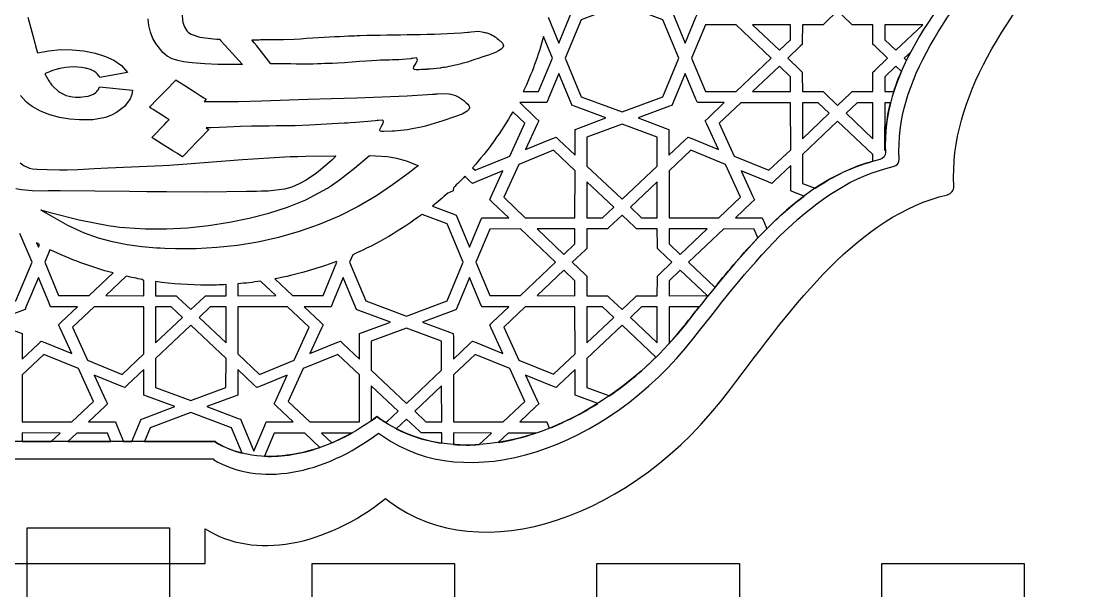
# Model space of a CAD drawing. Extents: x 0 to 1063, y 369 to 1702.
# Drawn here: x 238.6 to 657.7, y 726.3 to 952.9 of the extents above; entities that cross this region are included whole.
import ezdxf

# ---------------------------------------------------------------- set-up
doc = ezdxf.new("R2010")
doc.units = 0
doc.layers.add('K0108_Printing', color=7, linetype='CONTINUOUS')

msp = doc.modelspace()

# ---------------------------------------------------------------- linework, layer by layer
at = {"layer": 'K0108_Printing', "color": 4}
for points in [[(448.410489, 954.401176), (452.680489, 944.190176), (457.616489, 955.995176), (457.989489, 956.890176), (458.938489, 957.245176), (471.420488, 961.910176), (460.619488, 965.945176), (459.146489, 966.499176), (459.140489, 968.014176), (459.130489, 976.626176), (452.675489, 970.541176), (451.549489, 969.482176), (450.325489, 969.982176)], [(444.624889, 924.914377), (450.154889, 938.141377), (446.530889, 946.811376)], [(592.713585, 940.601776), (590.122585, 938.143777), (591.026585, 937.285777)], [(589.009285, 932.911577), (586.806285, 935.000577), (582.375285, 930.798577), (582.367285, 924.866577)], [(438.509889, 924.906377), (444.624889, 924.914377)], [(582.367285, 924.866577), (585.974285, 924.871577)], [(584.689185, 920.439377), (582.362185, 920.435377), (582.332185, 901.732377)], [(419.32369, 893.597678), (433.130689, 899.255678), (439.108689, 912.302677), (434.310689, 916.854677)], [(577.637286, 897.155778), (577.640286, 899.889778), (563.632286, 913.099777), (549.626286, 899.894778)], [(582.332185, 901.732377), (582.668185, 901.415377)], [(549.626286, 899.894778), (549.644286, 888.380778), (554.736286, 886.478778)], [(582.684985, 900.723277), (582.684985, 900.722277)], [(421.983589, 874.650878), (423.588589, 874.653878), (432.698589, 874.667878), (426.258589, 880.768878), (425.142589, 881.830878), (425.773589, 883.212878), (430.402589, 893.308878), (419.72259, 888.934878), (418.26359, 888.335878), (417.14359, 889.394878), (415.23859, 891.189878)], [(418.31969, 894.544678), (419.32369, 893.597678)], [(544.945286, 895.480478), (538.490287, 889.395478), (537.369287, 888.335478), (535.911287, 888.935478), (525.231287, 893.308478), (529.859287, 883.212478), (530.490287, 881.831478), (529.369287, 880.769478), (522.934287, 874.667478), (532.044287, 874.653478), (533.644287, 874.650478), (534.230287, 873.254478), (535.445287, 870.348478)], [(550.311286, 883.352478), (546.439286, 884.799478), (544.960286, 885.350478), (544.960286, 886.868478), (544.945286, 895.480478)], [(410.67159, 886.613878), (410.66759, 885.350878), (409.19359, 884.799878), (408.41559, 884.508878)], [(220.364094, 878.373278), (204.157095, 872.317278), (197.755095, 856.995279), (204.157095, 841.676279), (220.364094, 835.619279), (236.566094, 841.676279), (242.973094, 856.995279), (238.171094, 868.478278)], [(369.389591, 856.995179), (375.796591, 841.676179), (391.99859, 835.619179), (408.19959, 841.676179), (414.60759, 856.995179), (408.19959, 872.317178), (398.19859, 876.056178)], [(402.34459, 879.287878), (410.87459, 876.098878), (411.82359, 875.743878), (412.19659, 874.845878), (417.13359, 863.043878), (421.402589, 873.254878), (421.983589, 874.650878)], [(531.900687, 866.729578), (530.439687, 870.224578), (518.268687, 870.243578), (504.302687, 856.995579), (514.781687, 847.054579)], [(244.801394, 864.712178), (245.499394, 863.044178)], [(245.499394, 863.044178), (245.943394, 864.108178)], [(250.121094, 862.011178), (248.025094, 856.995179)], [(370.646591, 860.002178), (369.389591, 856.995179)], [(248.025094, 856.995179), (253.554094, 843.766179), (265.726093, 843.747179), (275.224093, 852.754179)], [(346.631891, 843.747079), (358.802891, 843.766079), (364.336891, 856.995079), (364.187891, 857.353079)], [(280.487693, 851.467179), (272.339693, 843.737179)], [(272.339693, 843.737179), (287.445693, 843.718179), (287.435693, 849.650179), (286.874693, 850.182179)], [(292.121993, 849.343379), (292.132993, 843.713379), (299.387993, 843.704379), (300.361992, 843.699379), (301.042992, 843.059379), (306.180992, 838.215379), (311.318992, 843.059379), (311.999992, 843.699379), (312.974992, 843.704379), (320.224992, 843.713379), (320.232992, 848.117379)], [(324.916392, 843.718279), (340.022391, 843.737279), (333.972392, 849.477279)], [(324.920392, 848.440279), (324.916392, 843.718279)], [(339.595892, 850.421079), (346.631891, 843.747079)], [(508.551687, 839.303979), (496.545688, 839.288979), (496.521688, 824.672979)], [(491.303888, 819.23398), (477.815888, 831.949979), (463.806888, 818.73898)], [(463.806888, 818.73898), (463.823888, 807.23298), (472.798888, 803.88098)], [(459.140689, 805.72038), (459.130689, 814.33438), (452.675689, 808.24538), (451.549689, 807.18538), (450.090689, 807.78638), (439.411689, 812.16338), (444.039689, 802.06438), (444.670689, 800.68538), (443.554689, 799.62138), (437.114689, 793.51638), (446.225689, 793.50738), (447.829689, 793.50238), (448.410689, 792.10838), (448.866689, 791.01738)], [(383.23569, 793.56838), (384.23069, 793.56938), (388.67669, 797.76438), (377.982691, 807.84838), (377.957691, 793.95538)], [(468.168688, 800.83138), (460.619688, 803.65338), (459.145689, 804.20238), (459.140689, 805.72038)], [(306.181292, 797.22528), (289.979293, 791.16828), (287.699293, 785.71728), (303.390292, 785.71728), (303.390292, 785.71728), (316.072292, 785.71728), (316.072292, 785.44128)], [(326.583292, 781.12528), (322.382292, 791.16828), (306.181292, 797.22528)], [(381.80199, 794.54028), (380.26399, 795.62928)], [(380.27169, 795.63138), (381.80869, 794.54138)], [(406.05429, 785.05088), (406.04729, 789.13088), (398.79129, 789.14088), (397.81729, 789.14488), (397.13629, 789.78488), (391.99829, 794.62888), (387.94229, 790.80488)], [(357.572591, 783.37708), (351.542591, 789.09308), (339.371592, 789.07808), (335.521592, 779.868081)], [(370.284291, 789.12138), (358.156291, 789.10238), (362.278291, 785.19338)], [(380.94699, 789.11828), (382.52099, 787.98928)], [(420.984589, 784.49848), (425.839589, 789.10248), (410.73359, 789.12648), (410.74159, 784.53248)], [(443.568389, 789.07968), (432.453389, 789.09368), (428.509389, 785.35368)], [(316.064992, 785.43928), (316.064992, 785.71528), (303.381992, 785.71528), (252.651994, 785.71528), (201.921995, 785.71528)], [(198.412995, 778.844281), (250.335994, 778.844281), (302.258992, 778.844281), (315.238992, 778.844281), (315.238992, 778.557281)]]:
    msp.add_lwpolyline(points, dxfattribs=at)
for points in [[(507.802987, 955.799276), (509.407987, 955.801276), (518.512987, 955.813276), (512.077987, 961.917276), (510.957987, 962.979276), (511.587987, 964.359276), (516.221987, 974.457276), (505.541987, 970.078276), (504.082987, 969.482276), (502.957987, 970.541276), (496.501988, 976.626276), (496.486988, 968.014276), (496.486988, 966.499276), (495.008988, 965.945276), (484.209988, 961.910276), (496.693988, 957.245276), (497.642988, 956.890276), (498.016988, 955.994276), (502.952987, 944.190276), (507.217987, 954.401276)], [(500.426487, 938.141077), (494.019488, 953.466076), (477.815488, 959.522076), (461.613488, 953.466076), (455.206489, 938.141077), (461.613488, 922.822077), (477.815488, 916.765077), (494.019488, 922.822077)], [(558.494386, 952.078876), (557.815386, 951.436876), (556.841386, 951.436876), (549.585386, 951.427876), (549.573386, 944.566876), (549.573386, 943.645876), (548.894386, 943.003876), (543.769386, 938.143877), (548.894386, 933.282877), (549.573386, 932.638877), (549.573386, 931.719877), (549.585386, 924.858877), (556.841386, 924.849877), (557.815386, 924.846877), (558.494386, 924.205877), (563.632386, 919.358877), (568.773386, 924.205877), (569.454386, 924.846877), (570.428386, 924.849877), (577.681386, 924.858877), (577.691386, 931.719877), (577.691386, 932.638877), (578.372386, 933.282877), (583.495385, 938.143877), (578.372386, 943.003876), (577.691386, 943.645876), (577.691386, 944.566876), (577.681386, 951.427876), (570.428386, 951.436876), (569.454386, 951.436876), (568.773386, 952.078876), (563.632386, 956.925876)], [(523.176787, 951.389576), (511.007787, 951.372576), (505.478787, 938.140577), (511.007787, 924.914577), (523.179787, 924.897577), (537.142787, 938.143577)], [(544.899686, 951.420376), (529.793687, 951.399376), (540.458686, 941.284376), (544.889686, 945.488376)], [(586.806485, 941.283976), (597.471485, 951.398976), (582.367485, 951.419976), (582.375485, 945.487976)], [(540.458486, 935.000877), (529.793487, 924.887877), (544.899486, 924.866877), (544.889486, 930.798877)], [(458.938789, 919.041977), (457.989789, 919.394977), (457.616789, 920.291977), (452.679789, 932.094977), (448.410789, 921.883977), (447.829789, 920.487977), (446.224789, 920.485977), (437.114789, 920.473977), (443.554789, 914.369977), (444.670789, 913.304977), (444.039789, 911.928977), (439.411789, 901.829977), (450.090789, 906.206977), (451.549789, 906.802977), (452.675789, 905.745977), (459.130789, 899.658978), (459.140789, 908.272977), (459.145789, 909.787977), (460.619788, 910.338977), (471.420788, 914.373977)], [(509.407987, 920.485777), (507.802987, 920.487777), (507.217987, 921.883777), (502.952987, 932.094777), (498.016988, 920.291777), (497.642988, 919.394777), (496.693988, 919.041777), (484.209988, 914.374777), (495.008988, 910.339777), (496.486988, 909.787777), (496.486988, 908.272777), (496.501988, 899.658778), (502.957987, 905.745777), (504.082987, 906.802777), (505.541987, 906.206777), (516.221987, 901.829777), (511.587987, 911.928777), (510.956987, 913.305777), (512.077987, 914.369777), (518.512987, 920.473777)], [(525.127587, 920.463877), (516.524587, 912.302877), (522.502587, 899.252878), (536.304587, 893.597878), (544.934586, 901.734877), (544.907586, 920.435877)], [(549.593586, 920.428177), (549.613586, 906.144177), (560.311586, 916.229177), (555.867586, 920.421177)], [(577.675986, 920.428177), (571.402986, 920.421177), (566.955986, 916.229177), (577.650986, 906.144177)], [(463.806888, 895.248878), (477.815888, 882.043878), (491.823888, 895.246878), (491.808888, 906.754877), (477.815888, 911.985877), (463.823888, 906.754877)], [(459.118189, 893.404378), (450.490189, 901.541377), (436.683189, 895.885378), (430.705189, 882.835378), (439.308189, 874.677378), (459.088189, 874.703378)], [(516.320087, 874.677178), (524.928087, 882.835178), (518.945087, 895.886178), (505.143087, 901.541177), (496.515088, 893.407178), (496.545088, 874.703178)], [(588.126985, 898.034278)], [(474.494188, 878.910378), (463.799188, 888.994378), (463.774188, 874.710378), (470.048188, 874.720378)], [(491.858788, 874.710478), (491.833788, 888.994478), (481.136788, 878.910478), (485.582788, 874.720478)], [(477.815488, 875.777178), (472.677488, 870.933178), (471.995488, 870.291178), (471.021488, 870.289178), (463.766488, 870.279178), (463.758488, 863.419178), (463.753488, 862.498178), (463.077488, 861.856178), (457.952489, 856.997179), (463.077488, 852.137179), (463.753488, 851.492179), (463.758488, 850.571179), (463.766488, 843.713179), (471.021488, 843.704179), (471.995488, 843.699179), (472.677488, 843.059179), (477.815488, 838.216179), (482.953488, 843.059179), (483.634488, 843.699179), (484.608488, 843.704179), (491.861488, 843.713179), (491.873488, 850.571179), (491.873488, 851.492179), (492.555488, 852.137179), (497.681488, 856.997179), (492.555488, 861.856178), (491.873488, 862.498178), (491.873488, 863.419178), (491.861488, 870.279178), (484.608488, 870.289178), (483.634488, 870.291178), (482.953488, 870.933178)], [(437.359689, 870.243578), (425.193689, 870.224578), (419.65969, 856.995579), (425.193689, 843.765579), (437.359689, 843.746579), (451.330689, 856.995579)], [(459.080389, 870.274378), (443.974389, 870.250378), (454.638389, 860.138378), (459.070389, 864.340378)], [(500.989187, 860.138178), (511.654187, 870.250178), (496.548188, 870.274178), (496.558188, 864.340178)], [(258.767994, 820.682079), (254.139994, 830.780079), (253.503994, 832.159079), (254.623994, 833.218079), (261.058993, 839.328079), (251.953994, 839.337079), (250.348994, 839.342079), (249.763994, 840.735079), (245.498994, 850.949079), (240.562994, 839.146079), (240.188994, 838.249079), (239.240994, 837.891079), (226.758994, 833.228079), (237.554994, 829.191079), (239.032994, 828.642079), (239.037994, 827.125079), (239.048994, 818.51008), (245.503994, 824.599079), (246.628994, 825.655079), (248.088994, 825.058079)], [(373.116891, 837.891479), (372.172891, 838.248479), (371.794891, 839.146479), (366.863891, 850.948479), (362.592891, 840.735479), (362.012891, 839.341479), (360.407891, 839.336479), (351.297891, 839.327479), (357.732891, 833.218479), (358.852891, 832.159479), (358.221891, 830.780479), (353.594891, 820.682479), (364.273891, 825.057479), (365.732891, 825.654479), (366.852891, 824.599479), (373.307891, 818.50948), (373.323891, 827.124479), (373.328891, 828.642479), (374.802891, 829.191479), (385.60289, 833.228479)], [(423.588689, 839.336879), (421.983689, 839.341879), (421.402689, 840.735879), (417.13369, 850.948879), (412.19669, 839.146879), (411.82369, 838.248879), (410.87469, 837.891879), (398.39269, 833.227879), (409.19369, 829.190879), (410.66769, 828.642879), (410.67269, 827.124879), (410.68269, 818.50988), (417.14369, 824.599879), (418.26369, 825.654879), (419.72269, 825.057879), (430.402689, 820.681879), (425.773689, 830.779879), (425.142689, 832.158879), (426.258689, 833.218879), (432.698689, 839.327879)], [(454.638689, 853.855079), (443.973689, 843.737079), (459.080689, 843.718079), (459.069689, 849.650079)], [(496.557988, 849.650279), (496.547988, 843.718279), (511.653987, 843.737279), (500.988987, 853.855279)], [(292.121993, 849.343379)], [(278.851093, 812.44898), (287.484093, 820.585979), (287.454093, 839.288979), (267.674093, 839.312979), (259.071094, 831.156979), (265.049093, 818.10898)], [(292.139593, 839.280279), (292.160593, 824.996279), (302.859592, 835.080279), (298.413593, 839.275279)], [(320.222392, 839.280279), (313.949392, 839.275279), (309.502392, 835.080279), (320.197392, 824.996279)], [(347.307991, 818.10488), (353.290991, 831.156879), (344.683991, 839.312879), (324.907992, 839.288879), (324.878992, 820.585879), (333.506992, 812.44888)], [(439.307789, 839.313079), (430.704789, 831.157079), (436.683789, 818.10908), (450.489789, 812.44908), (459.117789, 820.586079), (459.087789, 839.289079)], [(463.773988, 839.280279), (463.798988, 824.996279), (474.493988, 835.080279), (470.047988, 839.275279)], [(491.858788, 839.280279), (485.582788, 839.275279), (481.136788, 835.080279), (491.833788, 824.996279)], [(306.181292, 802.00668), (320.172292, 807.23268), (320.190292, 818.73868), (306.181292, 831.949679), (292.172293, 818.73868), (292.190293, 807.23768)], [(377.989791, 814.10048), (391.99879, 800.89448), (406.00679, 814.10048), (405.98879, 825.607479), (391.99879, 830.837479), (378.007791, 825.607479)], [(258.866094, 793.52638), (267.474093, 801.69238), (261.491093, 814.73538), (247.690094, 820.395379), (239.061094, 812.25838), (239.091094, 793.55538)], [(353.490591, 793.52638), (373.270591, 793.55538), (373.300591, 812.25338), (364.667591, 820.395379), (350.866591, 814.74038), (344.887591, 801.69238)], [(430.505689, 793.52638), (439.108689, 801.69238), (433.130689, 814.73538), (419.32369, 820.395379), (410.69569, 812.25838), (410.72569, 793.55538)], [(282.642793, 785.71748), (285.977793, 793.69748), (286.355793, 794.59548), (287.299793, 794.95348), (299.785793, 799.61648), (288.984793, 803.65348), (287.506793, 804.20248), (287.506793, 805.72048), (287.491793, 814.33448), (281.036793, 808.24548), (279.915793, 807.18548), (278.456793, 807.78648), (267.777793, 812.16348), (272.405793, 802.06448), (273.036793, 800.68548), (271.915793, 799.62148), (265.480793, 793.51648), (274.590793, 793.50748), (276.190793, 793.50248), (276.775793, 792.10848), (279.447793, 785.71748)], [(326.006392, 794.59568), (326.379392, 793.69768), (331.316392, 781.89568), (335.585392, 792.10868), (336.166392, 793.50268), (337.771392, 793.50768), (346.881391, 793.51668), (340.441391, 799.62068), (339.326392, 800.68468), (339.956392, 802.06468), (344.585391, 812.16268), (333.905392, 807.78668), (332.446392, 807.18568), (331.321392, 808.24468), (324.866392, 814.33468), (324.855392, 805.72068), (324.850392, 804.20268), (323.376392, 803.65368), (312.575392, 799.61568), (325.057392, 794.95368)], [(406.03959, 793.56488), (406.01959, 807.84788), (395.31959, 797.76388), (399.76559, 793.56888)], [(383.23569, 793.56838)], [(239.093894, 789.12608), (239.099894, 785.71708), (250.632894, 785.71708), (254.199894, 789.10208)], [(257.254594, 785.71748), (274.390593, 785.71748), (272.985593, 789.07848), (260.814593, 789.09348)], [(370.284291, 789.12138)], [(380.94699, 789.11828)], [(443.568389, 789.07968)], [(316.064992, 785.43928)], [(420.984589, 784.49848)], [(357.572591, 783.37708)]]:
    msp.add_lwpolyline(points, close=True, dxfattribs=at)
at = {"layer": 'K0108_Printing', "color": 1}
for points in [[(302.654992, 956.146976), (303.005992, 952.331976), (303.633992, 950.586976), (304.585992, 949.088976), (305.188992, 948.464976), (305.636992, 948.104976), (306.371992, 947.647976), (309.778992, 946.528976), (315.200992, 945.843976), (316.550992, 945.766976), (317.020992, 945.743976), (317.076992, 945.740976), (317.302992, 945.730976), (317.528992, 945.720976), (317.585992, 945.718976), (317.746992, 945.560976), (318.172992, 945.087976), (319.878992, 943.196976), (326.701992, 935.633977), (320.651992, 935.611977), (319.143992, 935.632977), (318.212992, 935.652977), (316.930992, 935.688977), (311.804992, 935.938977), (306.656992, 936.366977), (305.361992, 936.501977), (304.526992, 936.595977), (303.322992, 936.746977), (300.953992, 937.178977), (298.704993, 937.917977), (296.787993, 938.985977), (295.057993, 940.393976), (292.211993, 943.976976), (291.122993, 946.025976), (290.171993, 948.469976), (289.498993, 951.137976), (289.157993, 953.847976)], [(241.331994, 954.524976), (243.739994, 945.677976), (244.019994, 944.560976), (244.121994, 944.155976), (244.208994, 943.805976), (244.384994, 943.105976), (245.103994, 940.312976), (249.687994, 941.132976), (254.315994, 941.544976), (258.949994, 941.532976), (263.547993, 941.079976), (268.071993, 940.168976), (270.292993, 939.536977), (272.207993, 938.882977), (275.559993, 937.379977), (278.544993, 935.310977), (280.937993, 932.511977), (269.915993, 930.524977), (269.774993, 930.858977), (269.589993, 931.201977), (269.103993, 931.844977), (268.500993, 932.395977), (267.803993, 932.864977), (267.032993, 933.260977), (266.208993, 933.592977), (265.352993, 933.868977), (264.919993, 933.988977), (264.702993, 934.045977), (264.314993, 934.139977), (262.688993, 934.453977), (261.083993, 934.634977), (259.496994, 934.693977), (257.926994, 934.637977), (256.372994, 934.475977), (254.831994, 934.216977), (254.066994, 934.052977), (253.684994, 933.963977), (253.494994, 933.916977), (253.390994, 933.890977), (252.651994, 933.692977), (251.167994, 933.222977), (249.662994, 932.626977), (248.896994, 932.271977), (248.115994, 931.872977), (249.099994, 930.072977), (249.648994, 929.199977), (249.938994, 928.769977), (249.983994, 928.704977), (250.094994, 928.546977), (250.321994, 928.233977), (250.792994, 927.618977), (251.810994, 926.453977), (252.928994, 925.409977), (253.527994, 924.945977), (253.680994, 924.836977), (253.774994, 924.771977), (253.899994, 924.687977), (254.413994, 924.368977), (255.488994, 923.817977), (256.623994, 923.380977), (257.810994, 923.051977), (259.045994, 922.827977), (260.320993, 922.701977), (261.630993, 922.670977), (262.289993, 922.688977), (262.891993, 922.724977), (264.095993, 922.856977), (265.272993, 923.085977), (266.391993, 923.425977), (267.422993, 923.892977), (267.894993, 924.179977), (268.333993, 924.503977), (268.734993, 924.868977), (269.094993, 925.274977), (269.409993, 925.724977), (269.600993, 926.066977), (269.893993, 926.764977), (282.955993, 925.485977), (282.672993, 923.715977), (281.999993, 921.997977), (279.727993, 918.954977), (276.644993, 916.551977), (274.598993, 915.466977), (272.191993, 914.564977), (267.167993, 913.648977), (261.924993, 913.612977), (258.032994, 913.950977), (253.973994, 914.615977), (250.044994, 915.640977), (246.357994, 917.064977), (243.024994, 918.929977), (241.524994, 920.039977), (240.823994, 920.641977), (240.522994, 920.919977), (238.381994, 923.315977)], [(238.325994, 896.482978), (239.792994, 895.338978), (241.975994, 894.462978), (243.114994, 894.220978), (245.042994, 893.989978), (248.998994, 893.868978), (253.881994, 893.793978), (255.101994, 893.789978), (255.869994, 893.792978), (256.949994, 893.805978), (261.269993, 893.937978), (265.587993, 894.147978), (267.746993, 894.259978), (273.140993, 894.518978), (295.008993, 895.516978), (297.742993, 895.673978), (299.225993, 895.764978), (301.343992, 895.902978), (309.813992, 896.524978), (326.745992, 897.881978), (343.660991, 898.920978), (345.773991, 899.000978), (346.829991, 899.035978), (347.338991, 899.050978), (348.826991, 899.089978), (351.802991, 899.149978), (363.735991, 899.268978), (363.933991, 899.204978), (363.695991, 898.974978), (363.218991, 898.516978), (362.257991, 897.609978), (360.303991, 895.835978), (356.226991, 892.498978), (352.055991, 889.661978), (349.307991, 888.135978), (346.437991, 886.888978), (343.429991, 886.013978), (337.014992, 885.331978), (335.387992, 885.281978), (335.183992, 885.275978), (334.373992, 885.254978), (332.362992, 885.204978), (328.347992, 885.116978), (312.363992, 884.923978), (296.446993, 884.961978), (288.658993, 885.053978), (281.771993, 885.164978), (254.144994, 885.416978), (250.680994, 885.374978), (249.453994, 885.354978), (247.320994, 885.323978), (243.063994, 885.379978), (238.835994, 885.771978), (236.510994, 886.213978)], [(383.68099, 763.072981), (385.39899, 761.785981)], [(184.376995, 737.182982), (241.069994, 737.182982), (241.069994, 751.356981), (297.762993, 751.356981), (297.762993, 737.182982)], [(297.762993, 737.182982), (311.935992, 737.182982), (311.935992, 751.029981)], [(241.069994, 723.010582), (241.069994, 737.183582), (297.762993, 737.183582), (297.762993, 723.010582)], [(354.455991, 723.010582), (354.455991, 737.183582), (411.14899, 737.183582), (411.14899, 723.010582)], [(467.840988, 723.010582), (467.840988, 737.183582), (524.533987, 737.183582), (524.533987, 723.010582)], [(581.226985, 723.010582), (581.226985, 737.183582), (637.919984, 737.183582), (637.919984, 723.010582)]]:
    msp.add_lwpolyline(points, dxfattribs=at)
for points in [[(423.495989, 948.357976)], [(300.776992, 929.174977), (302.039992, 928.369977), (303.816992, 927.238977), (307.975992, 924.588977), (309.891992, 923.367977), (311.387992, 922.414977), (312.231992, 921.877977), (312.325992, 921.800977), (311.464992, 920.904977), (313.761992, 920.905977), (315.609992, 920.907977), (317.067992, 920.909977), (318.196992, 920.911977), (319.702992, 920.917977), (320.603992, 920.924977), (320.790992, 920.926977), (320.802992, 920.926977), (321.072992, 920.929977), (321.648992, 920.935977), (322.802992, 920.951977), (325.109992, 920.989977), (334.347992, 921.219977), (352.816991, 921.866977), (362.189991, 922.167977), (372.193991, 922.425977), (392.23099, 923.138977), (402.32399, 923.812977), (402.95699, 923.865977), (403.08799, 923.876977), (403.27799, 923.892977), (403.65699, 923.924977), (404.41499, 923.985977), (407.43099, 924.081977), (408.91999, 923.956977), (409.48699, 923.863977), (409.71299, 923.817977), (410.61099, 923.590977), (411.57199, 923.259977), (412.80299, 922.688977), (414.84899, 921.264977), (415.76199, 920.462977), (416.37599, 919.906977), (416.86699, 919.366977), (417.02299, 919.115977), (417.14899, 918.414977), (416.85099, 917.747977), (416.20099, 917.115977), (414.13199, 915.955977), (411.51899, 914.935977), (406.11999, 913.121977), (401.70399, 911.753977), (399.59599, 911.181977), (397.90799, 910.764977), (394.31099, 910.010977), (392.45199, 909.702977), (391.04399, 909.512977), (388.49499, 909.255977), (387.26499, 909.163977), (386.28099, 909.102977), (382.94999, 908.949977), (382.09899, 908.949977), (381.50599, 909.127977), (381.38099, 909.494977), (381.53399, 910.030977), (382.26599, 911.370977), (382.75099, 912.295977), (382.92099, 912.982977), (382.78999, 913.267977), (382.35599, 913.445977), (380.92999, 913.418977), (380.52299, 913.371977), (380.31999, 913.347977), (379.619991, 913.264977), (376.651991, 912.946977), (371.808991, 912.565977), (369.583991, 912.431977), (368.528991, 912.368977), (367.268991, 912.291977), (364.664991, 912.132977), (353.484991, 911.520977), (347.722991, 911.313977), (345.048991, 911.257977), (342.709991, 911.229977), (340.213991, 911.209977), (337.420992, 911.182977), (334.195992, 911.138977), (330.398992, 911.062977), (325.893992, 910.944977), (320.542992, 910.768977), (317.505992, 910.656977), (314.206992, 910.524977), (313.338992, 910.488977), (312.897992, 910.470977), (312.806992, 910.466977), (312.790992, 910.465977), (312.759992, 910.464977), (312.513992, 910.454977), (312.286992, 910.442977), (312.794992, 910.118977), (313.302992, 909.795977), (313.087992, 909.566977), (312.189992, 908.631977), (310.780992, 907.165977), (309.063992, 905.378977), (305.507992, 901.677977), (304.071992, 900.183977), (303.132992, 899.206978), (302.912992, 898.977978), (302.855992, 898.950978), (302.218992, 899.352978), (300.858992, 900.209977), (299.010993, 901.373977), (294.795993, 904.028977), (292.900993, 905.221977), (291.461993, 906.128977), (290.714993, 906.598977), (290.779993, 906.755977), (291.344993, 907.336977), (292.256993, 908.272977), (294.584993, 910.664977), (295.734993, 911.845977), (296.699993, 912.836977), (297.345993, 913.499977), (297.537993, 913.706977), (297.164993, 913.942977), (296.316993, 914.476977), (291.204993, 917.696977), (290.254993, 918.294977), (289.740993, 918.618977), (289.839993, 918.803977), (290.665993, 919.652977), (292.035993, 921.059977), (293.745993, 922.816977), (297.370993, 926.539977), (298.876993, 928.086977), (299.906993, 929.143977), (300.178992, 929.424977), (300.260992, 929.503977)], [(295.875993, 862.461978), (293.999993, 862.557978), (292.526993, 862.648978), (286.641993, 863.159978), (280.799993, 863.947978), (275.039993, 865.067978), (269.400993, 866.571978), (263.922993, 868.513978), (257.194994, 871.643978), (250.669994, 875.273978), (247.444994, 877.181978), (246.640994, 877.662978), (246.439994, 877.782978), (246.611994, 877.758978), (247.329994, 877.567978), (250.200994, 876.805978), (261.706993, 873.921978), (273.282993, 871.641978), (276.193993, 871.218978), (277.851993, 871.010978), (279.914993, 870.785978), (288.201993, 870.243978), (296.532993, 870.237978), (304.891992, 870.719978), (313.257992, 871.642978), (321.613992, 872.956978), (329.444992, 874.528978), (337.170992, 876.486978), (344.711991, 878.910978), (351.985991, 881.884978), (358.913991, 885.487978), (360.582991, 886.497978), (360.994991, 886.756978), (361.199991, 886.886978), (361.400991, 887.014978), (362.200991, 887.536978), (365.339991, 889.721978), (371.389991, 894.466978), (377.261991, 899.499978), (384.43599, 899.096978), (388.05699, 898.410978), (391.83999, 897.276978), (395.57699, 895.895978), (396.50799, 895.533978), (396.74099, 895.442978), (396.56299, 895.217978), (395.79699, 894.633978), (392.72499, 892.302978), (386.51499, 887.738978), (380.13099, 883.430978), (372.798991, 879.130978), (365.174991, 875.326978), (357.306991, 872.014978), (349.243991, 869.195978), (341.033991, 866.865978), (332.885992, 865.053978), (324.748992, 863.715978), (316.552992, 862.819978), (308.307992, 862.358978), (300.026992, 862.322978)], [(609.893985, 887.279978)]]:
    msp.add_lwpolyline(points, close=True, dxfattribs=at)
for points in [[(609.893985, 887.279978), (607.956985, 923.416977), (631.726984, 954.415976), (657.678984, 989.051975)], [(347.357991, 945.701976), (360.495991, 946.759976), (373.578991, 947.172976), (373.578991, 947.172976)], [(373.578991, 947.172976), (387.82799, 947.622976), (402.01399, 947.309976), (416.43799, 948.475976)], [(416.43799, 948.475976), (416.43799, 948.475976), (418.59499, 948.650976), (420.757989, 948.857976)], [(420.757989, 948.857976), (422.850989, 948.475976), (422.850989, 948.475976), (423.495989, 948.357976)], [(423.495989, 948.357976), (424.134989, 948.184976), (424.757989, 947.955976), (424.757989, 947.955976)], [(424.757989, 947.955976), (425.662989, 947.622976), (426.535989, 947.173976), (427.305989, 946.632976)], [(330.513992, 945.501976), (330.513992, 945.501976), (331.756992, 945.503976), (332.999992, 945.512976)], [(338.084992, 935.847977), (335.561992, 939.065977), (333.037992, 942.283976), (330.513992, 945.501976)], [(332.999992, 945.512976), (334.242992, 945.528976), (334.242992, 945.528976), (347.357991, 945.701976)], [(430.379989, 943.858976), (431.695989, 941.795976), (426.817989, 940.148976), (423.197989, 938.932977)], [(427.305989, 946.632976), (427.305989, 946.632976), (427.988989, 946.153976), (428.590989, 945.602976)], [(428.590989, 945.602976), (429.264989, 945.005976), (429.264989, 945.005976), (429.686989, 944.630976)], [(429.686989, 944.630976), (430.137989, 944.237976), (430.379989, 943.858976), (430.379989, 943.858976)], [(423.197989, 938.932977), (423.197989, 938.932977), (418.82199, 937.461977), (416.28399, 936.621977)], [(340.107991, 935.868977), (339.434992, 935.863977), (338.760992, 935.856977), (338.084992, 935.847977)], [(352.696991, 935.748977), (346.446991, 935.916977), (340.107991, 935.868977), (340.107991, 935.868977)], [(367.319991, 936.270977), (359.240991, 935.982977), (359.240991, 935.982977), (352.696991, 935.748977)], [(382.82199, 937.375977), (382.82199, 937.375977), (375.847991, 937.171977), (367.319991, 936.270977)], [(393.71799, 937.950977), (388.93299, 937.414977), (386.04299, 937.469977), (382.82199, 937.375977)], [(396.12999, 938.243977), (394.86899, 938.080977), (393.71799, 937.950977), (393.71799, 937.950977)], [(394.94599, 933.726977), (394.52199, 934.100977), (395.25099, 935.166977), (395.81199, 936.155977)], [(395.81199, 936.155977), (395.81199, 936.155977), (396.16999, 936.787977), (396.45899, 937.387977)], [(396.45899, 937.387977), (396.33199, 937.717977), (396.33199, 937.717977), (396.12999, 938.243977)], [(410.82399, 935.207977), (408.17399, 934.621977), (405.51899, 934.247977), (405.51899, 934.247977)], [(416.28399, 936.621977), (413.14499, 935.808977), (413.14499, 935.808977), (410.82399, 935.207977)], [(395.88799, 933.527977), (395.20299, 933.498977), (394.94599, 933.726977), (394.94599, 933.726977)], [(397.93899, 933.612977), (396.50599, 933.552977), (396.50599, 933.552977), (395.88799, 933.527977)], [(400.14499, 933.726977), (400.14499, 933.726977), (399.00599, 933.657977), (397.93899, 933.612977)], [(405.51899, 934.247977), (403.67699, 933.987977), (401.83299, 933.829977), (400.14499, 933.726977)], [(607.337985, 883.868978), (608.903985, 884.235978), (609.981985, 885.672978), (609.893985, 887.279978)], [(520.704987, 806.24298), (546.656986, 840.878979), (572.110986, 875.575978), (607.337985, 883.868978)], [(385.39899, 761.785981), (421.474989, 734.754982), (482.053988, 754.659981), (520.704987, 806.24298)], [(311.935992, 751.029981), (331.452992, 738.624982), (359.757991, 744.095981), (383.68099, 763.072981)]]:
    msp.add_open_spline(points, degree=3, dxfattribs=at)
at = {"layer": 'K0108_Printing', "color": 4}
for points in [[(625.443984, 986.834275), (602.220985, 957.528276), (580.951985, 931.299277), (582.684985, 900.723277)], [(588.126985, 898.034278), (586.352985, 929.723277), (608.122985, 956.905276), (631.890984, 987.277275)], [(446.530889, 946.811376), (444.533889, 939.226377), (441.841889, 931.901377), (438.509889, 924.906377)], [(591.026585, 937.285777), (591.567585, 938.392777), (592.130585, 939.497777), (592.713585, 940.601776)], [(585.974285, 924.871577), (586.840285, 927.569577), (587.857285, 930.248577), (589.009285, 932.911577)], [(582.668185, 901.415377), (582.372185, 907.927377), (583.108185, 914.245377), (584.689185, 920.439377)], [(434.310689, 916.854677), (429.791689, 908.885677), (424.422689, 901.414677), (418.31969, 894.544678)], [(580.397985, 897.837278), (548.875986, 890.820278), (526.098987, 861.462278), (502.875987, 832.156279)], [(554.736286, 886.478778), (561.895286, 891.265778), (569.471286, 894.965778), (577.637286, 897.155778)], [(582.684985, 900.722277), (582.762985, 899.363278), (581.798985, 898.147278), (580.397985, 897.837278)], [(585.785985, 895.043278), (587.219985, 895.365278), (588.206985, 896.625278), (588.126985, 898.034278)], [(506.441987, 826.973279), (530.209987, 857.346279), (553.522986, 887.771278), (585.785985, 895.043278)], [(415.23859, 891.189878), (413.75459, 889.629878), (412.23259, 888.103878), (410.67159, 886.613878)], [(408.41559, 884.508878), (406.44659, 882.712878), (404.42259, 880.970878), (402.34459, 879.287878)], [(535.445287, 870.348478), (540.237286, 875.119478), (545.169286, 879.510478), (550.311286, 883.352478)], [(398.19859, 876.056178), (389.75859, 869.737178), (380.51859, 864.336178), (370.646591, 860.002178)], [(245.943394, 864.108178), (245.562394, 864.308178), (245.181394, 864.509178), (244.801394, 864.712178)], [(514.781687, 847.054579), (520.380687, 853.933579), (526.044687, 860.594578), (531.900687, 866.729578)], [(275.224093, 852.754179), (266.474093, 855.074179), (258.076094, 858.188179), (250.121094, 862.011178)], [(364.187891, 857.353079), (356.322891, 854.353079), (348.100891, 852.018079), (339.595892, 850.421079)], [(286.874693, 850.182179), (284.727693, 850.565179), (282.598693, 850.992179), (280.487693, 851.467179)], [(312.575992, 847.914379), (305.624992, 847.914379), (298.796993, 848.406379), (292.121993, 849.343379)], [(320.232992, 848.117379), (317.697992, 847.986379), (315.145992, 847.914379), (312.575992, 847.914379)], [(333.972392, 849.477279), (330.986392, 849.038279), (327.966392, 848.695279), (324.920392, 848.440279)], [(502.882687, 832.157979), (504.773687, 834.543979), (506.661687, 836.928979), (508.551687, 839.303979)], [(502.875987, 832.156279), (468.290988, 788.51128), (414.08299, 771.669281), (381.80199, 794.54028)], [(496.521688, 824.672979), (498.704688, 827.072979), (500.829687, 829.565979), (502.882687, 832.157979)], [(382.52099, 787.98928), (415.56099, 764.286281), (471.043988, 781.74028), (506.441987, 826.973279)], [(472.798888, 803.88098), (479.224888, 808.30698), (485.442888, 813.43898), (491.303888, 819.23398)], [(448.866689, 791.01738), (455.371689, 793.58738), (461.850688, 796.87038), (468.168688, 800.83138)], [(380.26399, 795.62928), (358.856991, 779.572281), (333.528992, 774.943281), (316.064992, 785.43928)], [(377.957691, 793.95538), (378.732691, 794.50038), (379.505691, 795.05638), (380.27169, 795.63138)], [(381.80869, 794.54138), (382.27969, 794.20838), (382.75569, 793.88538), (383.23569, 793.56838)], [(315.238992, 778.557281), (333.113992, 767.679281), (359.036991, 772.477281), (380.94699, 789.11828)], [(362.278291, 785.19338), (364.964291, 786.33138), (367.639291, 787.64038), (370.284291, 789.12138)], [(387.94229, 790.80488), (393.53629, 787.89788), (399.63129, 785.99888), (406.05429, 785.05088)], [(428.509389, 785.35368), (433.480389, 786.14668), (438.520389, 787.39168), (443.568389, 789.07968)], [(316.072292, 785.44128), (319.328292, 783.48428), (322.857292, 782.05428), (326.583292, 781.12528)], [(410.74159, 784.53248), (414.08959, 784.28048), (417.51059, 784.26948), (420.984589, 784.49848)], [(335.521592, 779.868081), (342.580591, 779.567081), (350.070591, 780.77708), (357.572591, 783.37708)]]:
    msp.add_open_spline(points, degree=3, dxfattribs=at)

doc.saveas('drawing.dxf')
